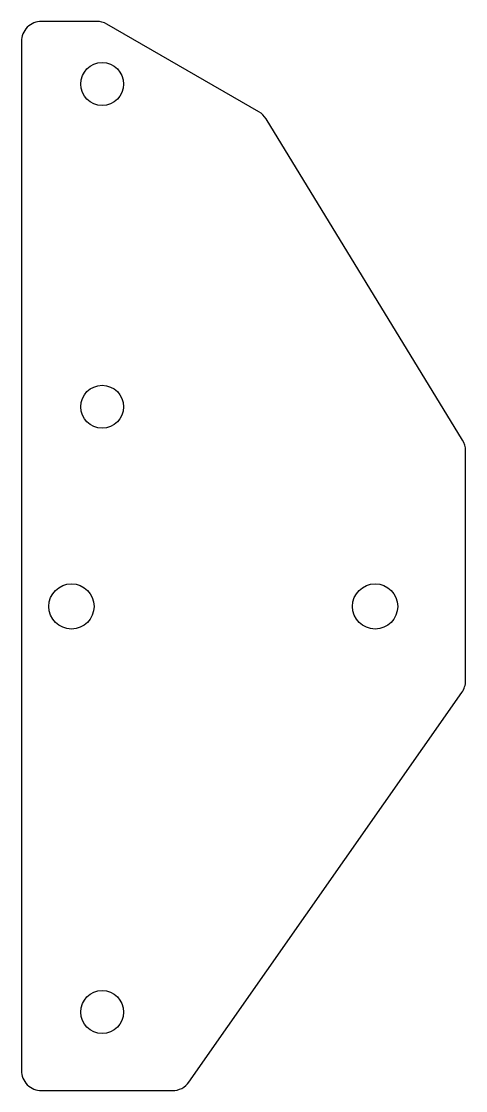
# Model space of a CAD drawing. Header units: inches. Extents: x 0 to 2.75, y -2.5 to 4.12.
import ezdxf

# ---------------------------------------------------------------- set-up
doc = ezdxf.new("R2010")
doc.units = ezdxf.units.IN
doc.header["$MEASUREMENT"] = 0

msp = doc.modelspace()

# ---------------------------------------------------------------- linework, layer by layer
msp.add_lwpolyline([(0.9349, -2.5, 0.244735), (1.0373, -2.4467), (2.7274, -0.0323, 0.153879), (2.75, 0.0394), (2.75, 1.4648, 0.138004), (2.7317, 1.53), (1.5145, 3.5217, 0.125312), (1.4704, 3.5648), (0.529, 4.1083, 0.131652), (0.4665, 4.125), (0.125, 4.125, 0.414214), (0, 4), (0, -2.375, 0.414214), (0.125, -2.5)], format="xyb", close=True)
for centre, radius in [((0.5, 3.737), 0.133), ((0.5, 1.737), 0.133), ((0.31, 0.5), 0.14), ((2.19, 0.5), 0.14), ((0.5, -2.013), 0.133)]:
    msp.add_circle(centre, radius)

doc.saveas('drawing.dxf')
